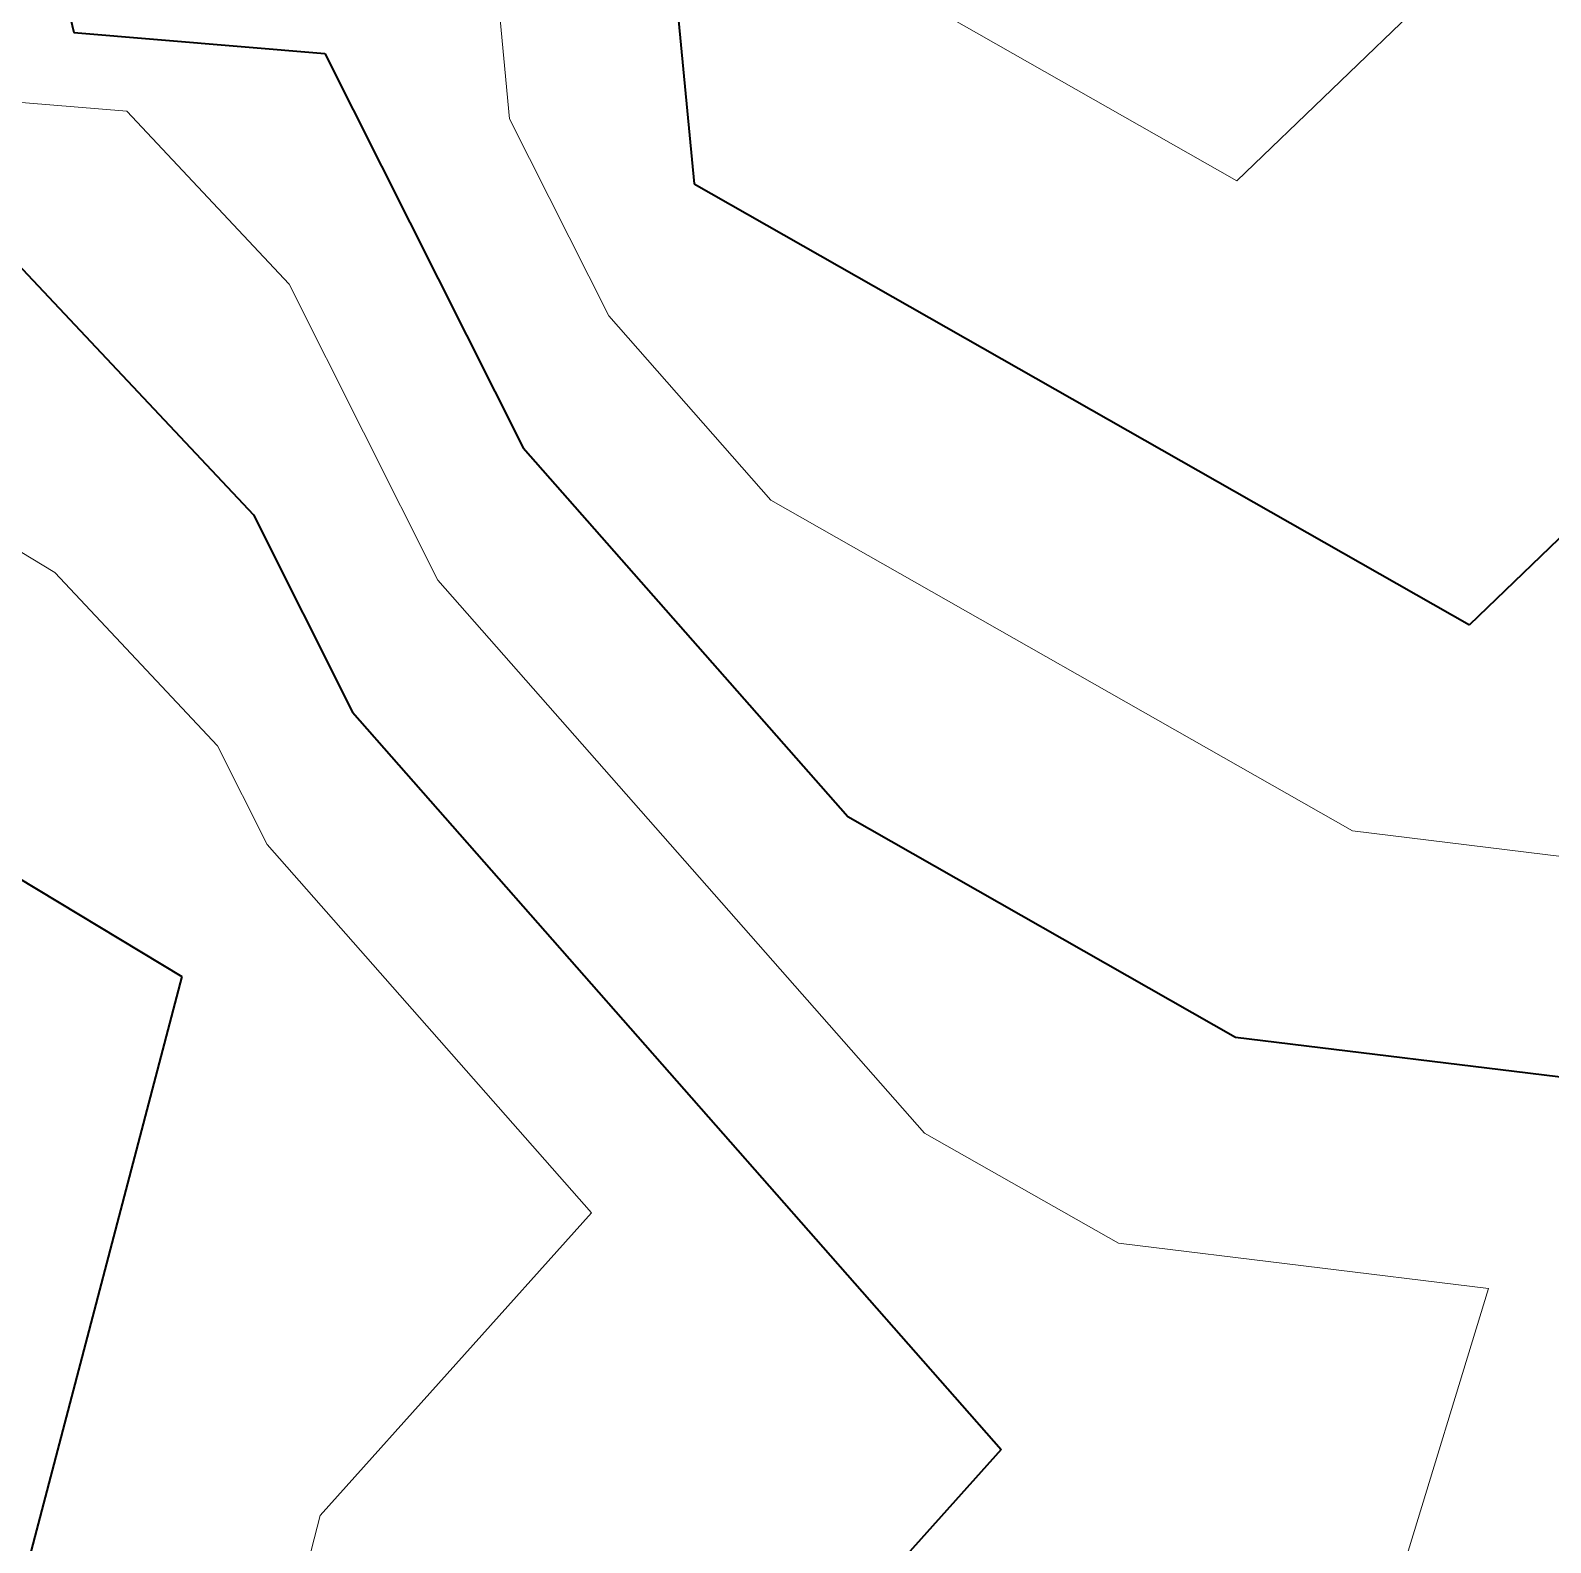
# Model space of a CAD drawing. Header units: millimetres. Extents: x -861324 to 439029, y -308065 to 694685.
# Drawn here: x -220488 to -210444, y 19573 to 29566 of the extents above; entities that cross this region are included whole.
import ezdxf

# ---------------------------------------------------------------- set-up
doc = ezdxf.new("R2010")
doc.units = ezdxf.units.MM
doc.layers.add('C-TOPO-MAJR', color=7, linetype='Continuous', lineweight=35)
doc.layers.add('C-TOPO-MINR', color=7, linetype='Continuous', lineweight=9)

msp = doc.modelspace()

# ---------------------------------------------------------------- linework, layer by layer
at = {"layer": 'C-TOPO-MAJR'}
for p, q in [((-216285, 30449), (-216103, 28553)), ((-220343, 30159), (-220201, 29552)), ((-220201, 29552), (-218542, 29414)), ((-218542, 29414), (-217232, 26807)), ((-221163, 28651), (-219015, 26364)), ((-216103, 28553), (-210979, 25639)), ((-208878, 27662), (-210979, 25639)), ((-217232, 26807), (-215088, 24371)), ((-219015, 26364), (-218360, 25060)), ((-224438, 26304), (-219488, 23314)), ((-218360, 25060), (-214073, 20189)), ((-215088, 24371), (-212526, 22914)), ((-219488, 23314), (-220995, 17570)), ((-212526, 22914), (-207635, 22315)), ((-214073, 20189), (-217658, 16189))]:
    msp.add_line(p, q, dxfattribs=at)
at = {"layer": 'C-TOPO-MINR'}
for p, q in [((-212517, 28573), (-210621, 30398)), ((-215067, 30023), (-212517, 28573)), ((-217413, 29932), (-217322, 28983)), ((-220682, 29101), (-219852, 29033)), ((-219852, 29033), (-218778, 27889)), ((-217322, 28983), (-216667, 27680)), ((-218778, 27889), (-217796, 25933)), ((-216667, 27680), (-215596, 26462)), ((-222800, 27477), (-220326, 25983)), ((-215596, 26462), (-211752, 24276)), ((-220326, 25983), (-219252, 24839)), ((-217796, 25933), (-214580, 22280)), ((-219252, 24839), (-218924, 24187)), ((-211752, 24276), (-209307, 23977)), ((-218924, 24187), (-216781, 21752)), ((-214580, 22280), (-213299, 21552)), ((-216781, 21752), (-218573, 19752)), ((-213299, 21552), (-210854, 21252)), ((-210854, 21252), (-211826, 18075)), ((-218573, 19752), (-219326, 16879))]:
    msp.add_line(p, q, dxfattribs=at)

doc.saveas('drawing.dxf')
